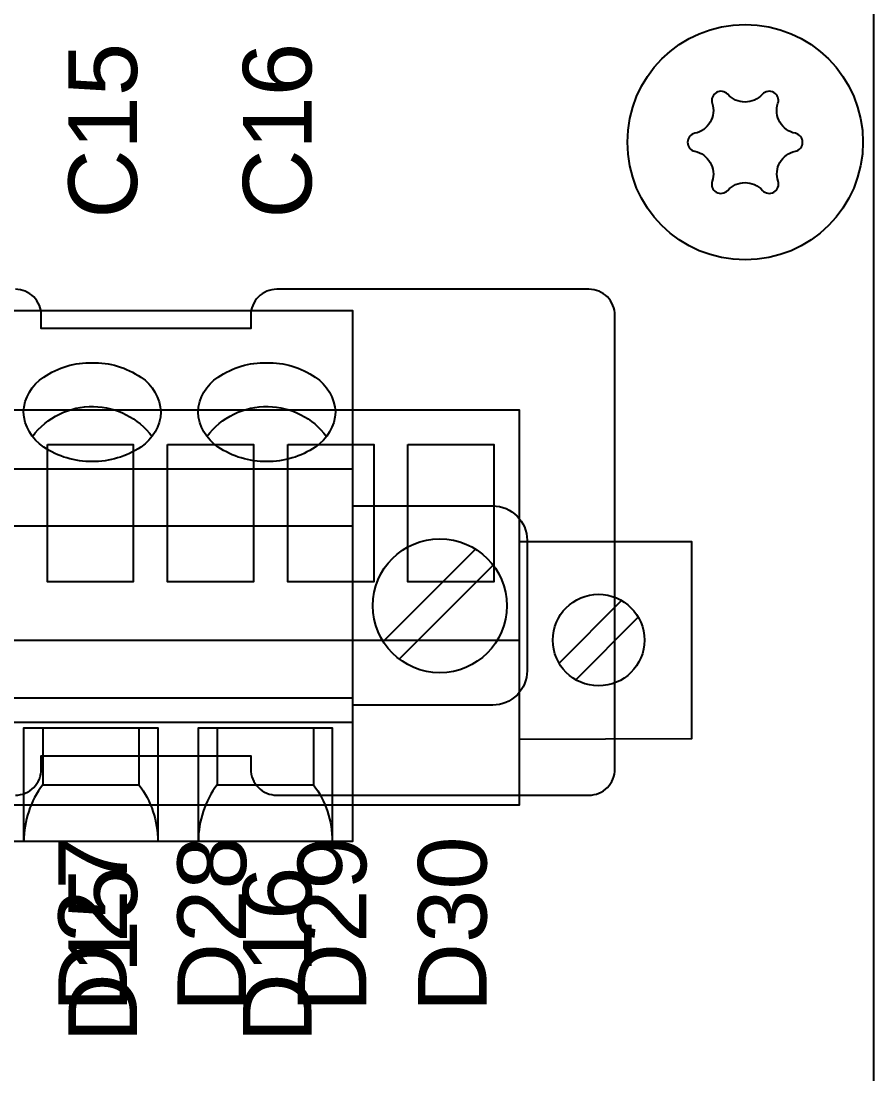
# Model space of a CAD drawing. Extents: x 0.3 to 23.7, y 0.2 to 17.8.
# Drawn here: x 22.022 to 23, y 4.142 to 5.349 of the extents above; entities that cross this region are included whole.
import ezdxf

# ---------------------------------------------------------------- set-up
doc = ezdxf.new("R2010")
doc.units = 0
doc.header["$MEASUREMENT"] = 0
for name, color, linetype in [('2_01__0-__EMPTY', 7, 'CONTINUOUS'), ('2_03__B-___3__DI___4__DO__', 7, 'CONTINUOUS'), ('2_04__1-___4__DI___4__DO_E', 7, 'CONTINUOUS'), ('2_05__C-___4__DI___4__DO_F', 7, 'CONTINUOUS'), ('2_06__D-___4__DI___3__DO_E', 7, 'CONTINUOUS'), ('2_07__2A___8__DO__ELECTROM', 7, 'CONTINUOUS'), ('2_08__2B___8__DO__ELECTROM', 7, 'CONTINUOUS'), ('2_09__2C___8__DO_ELECTROME', 7, 'CONTINUOUS'), ('2_10__2D___8__DO_ELECTROME', 7, 'CONTINUOUS'), ('2_11__2G___8__DO_ELECTROME', 7, 'CONTINUOUS'), ('2_12__3-___8__DI', 7, 'CONTINUOUS'), ('2_13__4-___14__DI', 7, 'CONTINUOUS'), ('2_14__5-___8__AI___20_MA_O', 7, 'CONTINUOUS'), ('2_15__6-___4__AI___4__AO__', 7, 'CONTINUOUS'), ('3_01__0-__EMPTY', 7, 'CONTINUOUS'), ('3_02__B-___3__DI___4__DO__', 7, 'CONTINUOUS'), ('3_03__1-___4__DI___4__DO_E', 7, 'CONTINUOUS'), ('3_04__C-___4__DI___4__DO_F', 7, 'CONTINUOUS'), ('3_05__D-___4__DI___3__DO_E', 7, 'CONTINUOUS'), ('3_06__2A___8__DO__ELECTROM', 7, 'CONTINUOUS'), ('3_07__2B___8__DO__ELECTROM', 7, 'CONTINUOUS'), ('3_08__2C___8__DO_ELECTROME', 7, 'CONTINUOUS'), ('3_09__2D___8__DO_ELECTROME', 7, 'CONTINUOUS'), ('3_10__2G___8__DO_ELECTROME', 7, 'CONTINUOUS'), ('3_11__3-___8__DI', 7, 'CONTINUOUS'), ('3_12__4-___14__DI', 7, 'CONTINUOUS'), ('3_13__5-___8__AI___20_MA_O', 7, 'CONTINUOUS'), ('3_14__6-___4__AI___4__AO__', 7, 'CONTINUOUS'), ('3_15__9-___10__RTD_INPUTS', 7, 'CONTINUOUS'), ('6_00_____DWG', 7, 'CONTINUOUS')]:
    doc.layers.add(name, color=color, linetype=linetype)
doc.styles.add('ARIAL', font='arial.ttf')

msp = doc.modelspace()

# ---------------------------------------------------------------- linework, layer by layer
at = {"layer": '3_01__0-__EMPTY'}
msp.add_lwpolyline([(22.0158, 4.4619, 0.414214), (22.0456, 4.4918), (22.0456, 4.5069), (22.2856, 4.5069), (22.2856, 4.4918, 0.414214), (22.3155, 4.4619), (22.6733, 4.4619, 0.414973), (22.7031, 4.4918), (22.7031, 5.012, 0.414973), (22.6733, 5.0419), (22.3155, 5.0419, 0.414214), (22.2856, 5.012), (22.2856, 4.9969), (22.0456, 4.9969), (22.0456, 5.012, 0.414214), (22.0158, 5.0419)], format="xyb", dxfattribs=at)
at = {"layer": '3_02__B-___3__DI___4__DO__'}
msp.add_lwpolyline([(20.8024, 5.0177), (22.4024, 5.0177), (22.4024, 4.4089), (20.8024, 4.4089)], close=True, dxfattribs=at)
for points in [[(22.0252, 4.9012, -0.244062), (22.0483, 4.9412, -0.154167), (22.1039, 4.9578, -0.154167), (22.1596, 4.9412, -0.236767), (22.1827, 4.9012, -0.24406), (22.1596, 4.8611, -0.154167), (22.1039, 4.8445, -0.154167), (22.0483, 4.8611, -0.244061)], [(22.2252, 4.9012, -0.244062), (22.2483, 4.9412, -0.154167), (22.3039, 4.9578, -0.154167), (22.3596, 4.9412, -0.236767), (22.3827, 4.9012, -0.24406), (22.3596, 4.8611, -0.154167), (22.3039, 4.8445, -0.154167), (22.2483, 4.8611, -0.244061)]]:
    msp.add_lwpolyline(points, format="xyb", close=True, dxfattribs=at)
for points in [[(22.0353, 4.8731, -0.001746), (22.0354, 4.8733, -0.240907), (22.1055, 4.9075, -0.231198), (22.1725, 4.8733, -0.005828), (22.1728, 4.8734)], [(22.2353, 4.8731, -0.001746), (22.2354, 4.8733, -0.240907), (22.3055, 4.9075, -0.231198), (22.3725, 4.8733, -0.005828), (22.3728, 4.8734)], [(22.4024, 4.7935), (22.563, 4.7935, -0.414169), (22.6024, 4.7541), (22.6024, 4.6046, -0.414258), (22.563, 4.5652), (22.4024, 4.5652)], [(22.0472, 4.539), (22.0472, 4.4739, 0.162853), (22.0256, 4.4089, 1.944453)], [(22.1575, 4.539), (22.1575, 4.4739, -0.162853), (22.1791, 4.4089, -1.944453)], [(22.2472, 4.539), (22.2472, 4.4739, 0.162853), (22.2256, 4.4089, 1.944453)], [(22.3575, 4.539), (22.3575, 4.4739, -0.162853), (22.3791, 4.4089, -1.944453)]]:
    msp.add_lwpolyline(points, format="xyb", dxfattribs=at)
for points in [[(20.8024, 4.8361), (22.4024, 4.8361)], [(20.8024, 4.7706), (22.4024, 4.7706)], [(22.4375, 4.638), (22.5434, 4.7439)], [(22.4559, 4.618), (22.5635, 4.7255)], [(20.8024, 4.5735), (22.4024, 4.5735)], [(20.8024, 4.5457), (22.4024, 4.5457)], [(22.0256, 4.4089), (22.0256, 4.539), (22.1791, 4.539), (22.1791, 4.4089)], [(22.2256, 4.4089), (22.2256, 4.539), (22.3791, 4.539), (22.3791, 4.4089)], [(22.0472, 4.4739), (22.1575, 4.4739)], [(22.2472, 4.4739), (22.3575, 4.4739)]]:
    msp.add_lwpolyline(points, dxfattribs=at)
msp.add_circle((22.5024, 4.6791), 0.0768, dxfattribs=at)
at = {"layer": '3_03__1-___4__DI___4__DO_E'}
msp.add_lwpolyline([(20.8024, 5.0177), (22.4024, 5.0177), (22.4024, 4.4089), (20.8024, 4.4089)], close=True, dxfattribs=at)
for points in [[(22.0252, 4.9012, -0.244062), (22.0483, 4.9412, -0.154167), (22.1039, 4.9578, -0.154167), (22.1596, 4.9412, -0.236767), (22.1827, 4.9012, -0.24406), (22.1596, 4.8611, -0.154167), (22.1039, 4.8445, -0.154167), (22.0483, 4.8611, -0.244061)], [(22.2252, 4.9012, -0.244062), (22.2483, 4.9412, -0.154167), (22.3039, 4.9578, -0.154167), (22.3596, 4.9412, -0.236767), (22.3827, 4.9012, -0.24406), (22.3596, 4.8611, -0.154167), (22.3039, 4.8445, -0.154167), (22.2483, 4.8611, -0.244061)]]:
    msp.add_lwpolyline(points, format="xyb", close=True, dxfattribs=at)
for points in [[(22.0353, 4.8731, -0.001746), (22.0354, 4.8733, -0.240907), (22.1055, 4.9075, -0.231198), (22.1725, 4.8733, -0.005828), (22.1728, 4.8734)], [(22.2353, 4.8731, -0.001746), (22.2354, 4.8733, -0.240907), (22.3055, 4.9075, -0.231198), (22.3725, 4.8733, -0.005828), (22.3728, 4.8734)], [(22.4024, 4.7935), (22.563, 4.7935, -0.414169), (22.6024, 4.7541), (22.6024, 4.6046, -0.414258), (22.563, 4.5652), (22.4024, 4.5652)], [(22.0472, 4.539), (22.0472, 4.4739, 0.162853), (22.0256, 4.4089, 1.944453)], [(22.1575, 4.539), (22.1575, 4.4739, -0.162853), (22.1791, 4.4089, -1.944453)], [(22.2472, 4.539), (22.2472, 4.4739, 0.162853), (22.2256, 4.4089, 1.944453)], [(22.3575, 4.539), (22.3575, 4.4739, -0.162853), (22.3791, 4.4089, -1.944453)]]:
    msp.add_lwpolyline(points, format="xyb", dxfattribs=at)
for points in [[(20.8024, 4.8361), (22.4024, 4.8361)], [(20.8024, 4.7706), (22.4024, 4.7706)], [(22.4375, 4.638), (22.5434, 4.7439)], [(22.4559, 4.618), (22.5635, 4.7255)], [(20.8024, 4.5735), (22.4024, 4.5735)], [(20.8024, 4.5457), (22.4024, 4.5457)], [(22.0256, 4.4089), (22.0256, 4.539), (22.1791, 4.539), (22.1791, 4.4089)], [(22.2256, 4.4089), (22.2256, 4.539), (22.3791, 4.539), (22.3791, 4.4089)], [(22.0472, 4.4739), (22.1575, 4.4739)], [(22.2472, 4.4739), (22.3575, 4.4739)]]:
    msp.add_lwpolyline(points, dxfattribs=at)
msp.add_circle((22.5024, 4.6791), 0.0768, dxfattribs=at)
at = {"layer": '3_04__C-___4__DI___4__DO_F'}
msp.add_lwpolyline([(20.8024, 5.0177), (22.4024, 5.0177), (22.4024, 4.4089), (20.8024, 4.4089)], close=True, dxfattribs=at)
for points in [[(22.0252, 4.9012, -0.244062), (22.0483, 4.9412, -0.154167), (22.1039, 4.9578, -0.154167), (22.1596, 4.9412, -0.236767), (22.1827, 4.9012, -0.24406), (22.1596, 4.8611, -0.154167), (22.1039, 4.8445, -0.154167), (22.0483, 4.8611, -0.244061)], [(22.2252, 4.9012, -0.244062), (22.2483, 4.9412, -0.154167), (22.3039, 4.9578, -0.154167), (22.3596, 4.9412, -0.236767), (22.3827, 4.9012, -0.24406), (22.3596, 4.8611, -0.154167), (22.3039, 4.8445, -0.154167), (22.2483, 4.8611, -0.244061)]]:
    msp.add_lwpolyline(points, format="xyb", close=True, dxfattribs=at)
for points in [[(22.0353, 4.8731, -0.001746), (22.0354, 4.8733, -0.240907), (22.1055, 4.9075, -0.231198), (22.1725, 4.8733, -0.005828), (22.1728, 4.8734)], [(22.2353, 4.8731, -0.001746), (22.2354, 4.8733, -0.240907), (22.3055, 4.9075, -0.231198), (22.3725, 4.8733, -0.005828), (22.3728, 4.8734)], [(22.4024, 4.7935), (22.563, 4.7935, -0.414169), (22.6024, 4.7541), (22.6024, 4.6046, -0.414258), (22.563, 4.5652), (22.4024, 4.5652)], [(22.0472, 4.539), (22.0472, 4.4739, 0.162853), (22.0256, 4.4089, 1.944453)], [(22.1575, 4.539), (22.1575, 4.4739, -0.162853), (22.1791, 4.4089, -1.944453)], [(22.2472, 4.539), (22.2472, 4.4739, 0.162853), (22.2256, 4.4089, 1.944453)], [(22.3575, 4.539), (22.3575, 4.4739, -0.162853), (22.3791, 4.4089, -1.944453)]]:
    msp.add_lwpolyline(points, format="xyb", dxfattribs=at)
for points in [[(20.8024, 4.8361), (22.4024, 4.8361)], [(20.8024, 4.7706), (22.4024, 4.7706)], [(22.4375, 4.638), (22.5434, 4.7439)], [(22.4559, 4.618), (22.5635, 4.7255)], [(20.8024, 4.5735), (22.4024, 4.5735)], [(20.8024, 4.5457), (22.4024, 4.5457)], [(22.0256, 4.4089), (22.0256, 4.539), (22.1791, 4.539), (22.1791, 4.4089)], [(22.2256, 4.4089), (22.2256, 4.539), (22.3791, 4.539), (22.3791, 4.4089)], [(22.0472, 4.4739), (22.1575, 4.4739)], [(22.2472, 4.4739), (22.3575, 4.4739)]]:
    msp.add_lwpolyline(points, dxfattribs=at)
msp.add_circle((22.5024, 4.6791), 0.0768, dxfattribs=at)
at = {"layer": '3_05__D-___4__DI___3__DO_E'}
msp.add_lwpolyline([(20.8024, 5.0177), (22.4024, 5.0177), (22.4024, 4.4089), (20.8024, 4.4089)], close=True, dxfattribs=at)
for points in [[(22.0252, 4.9012, -0.244062), (22.0483, 4.9412, -0.154167), (22.1039, 4.9578, -0.154167), (22.1596, 4.9412, -0.236767), (22.1827, 4.9012, -0.24406), (22.1596, 4.8611, -0.154167), (22.1039, 4.8445, -0.154167), (22.0483, 4.8611, -0.244061)], [(22.2252, 4.9012, -0.244062), (22.2483, 4.9412, -0.154167), (22.3039, 4.9578, -0.154167), (22.3596, 4.9412, -0.236767), (22.3827, 4.9012, -0.24406), (22.3596, 4.8611, -0.154167), (22.3039, 4.8445, -0.154167), (22.2483, 4.8611, -0.244061)]]:
    msp.add_lwpolyline(points, format="xyb", close=True, dxfattribs=at)
for points in [[(22.0353, 4.8731, -0.001746), (22.0354, 4.8733, -0.240907), (22.1055, 4.9075, -0.231198), (22.1725, 4.8733, -0.005828), (22.1728, 4.8734)], [(22.2353, 4.8731, -0.001746), (22.2354, 4.8733, -0.240907), (22.3055, 4.9075, -0.231198), (22.3725, 4.8733, -0.005828), (22.3728, 4.8734)], [(22.4024, 4.7935), (22.563, 4.7935, -0.414169), (22.6024, 4.7541), (22.6024, 4.6046, -0.414258), (22.563, 4.5652), (22.4024, 4.5652)], [(22.0472, 4.539), (22.0472, 4.4739, 0.162853), (22.0256, 4.4089, 1.944453)], [(22.1575, 4.539), (22.1575, 4.4739, -0.162853), (22.1791, 4.4089, -1.944453)], [(22.2472, 4.539), (22.2472, 4.4739, 0.162853), (22.2256, 4.4089, 1.944453)], [(22.3575, 4.539), (22.3575, 4.4739, -0.162853), (22.3791, 4.4089, -1.944453)]]:
    msp.add_lwpolyline(points, format="xyb", dxfattribs=at)
for points in [[(20.8024, 4.8361), (22.4024, 4.8361)], [(20.8024, 4.7706), (22.4024, 4.7706)], [(22.4375, 4.638), (22.5434, 4.7439)], [(22.4559, 4.618), (22.5635, 4.7255)], [(20.8024, 4.5735), (22.4024, 4.5735)], [(20.8024, 4.5457), (22.4024, 4.5457)], [(22.0256, 4.4089), (22.0256, 4.539), (22.1791, 4.539), (22.1791, 4.4089)], [(22.2256, 4.4089), (22.2256, 4.539), (22.3791, 4.539), (22.3791, 4.4089)], [(22.0472, 4.4739), (22.1575, 4.4739)], [(22.2472, 4.4739), (22.3575, 4.4739)]]:
    msp.add_lwpolyline(points, dxfattribs=at)
msp.add_circle((22.5024, 4.6791), 0.0768, dxfattribs=at)
at = {"layer": '3_06__2A___8__DO__ELECTROM'}
msp.add_lwpolyline([(20.8024, 5.0177), (22.4024, 5.0177), (22.4024, 4.4089), (20.8024, 4.4089)], close=True, dxfattribs=at)
for points in [[(22.0252, 4.9012, -0.244062), (22.0483, 4.9412, -0.154167), (22.1039, 4.9578, -0.154167), (22.1596, 4.9412, -0.236767), (22.1827, 4.9012, -0.24406), (22.1596, 4.8611, -0.154167), (22.1039, 4.8445, -0.154167), (22.0483, 4.8611, -0.244061)], [(22.2252, 4.9012, -0.244062), (22.2483, 4.9412, -0.154167), (22.3039, 4.9578, -0.154167), (22.3596, 4.9412, -0.236767), (22.3827, 4.9012, -0.24406), (22.3596, 4.8611, -0.154167), (22.3039, 4.8445, -0.154167), (22.2483, 4.8611, -0.244061)]]:
    msp.add_lwpolyline(points, format="xyb", close=True, dxfattribs=at)
for points in [[(22.0353, 4.8731, -0.001746), (22.0354, 4.8733, -0.240907), (22.1055, 4.9075, -0.231198), (22.1725, 4.8733, -0.005828), (22.1728, 4.8734)], [(22.2353, 4.8731, -0.001746), (22.2354, 4.8733, -0.240907), (22.3055, 4.9075, -0.231198), (22.3725, 4.8733, -0.005828), (22.3728, 4.8734)], [(22.4024, 4.7935), (22.563, 4.7935, -0.414169), (22.6024, 4.7541), (22.6024, 4.6046, -0.414258), (22.563, 4.5652), (22.4024, 4.5652)], [(22.0472, 4.539), (22.0472, 4.4739, 0.162853), (22.0256, 4.4089, 1.944453)], [(22.1575, 4.539), (22.1575, 4.4739, -0.162853), (22.1791, 4.4089, -1.944453)], [(22.2472, 4.539), (22.2472, 4.4739, 0.162853), (22.2256, 4.4089, 1.944453)], [(22.3575, 4.539), (22.3575, 4.4739, -0.162853), (22.3791, 4.4089, -1.944453)]]:
    msp.add_lwpolyline(points, format="xyb", dxfattribs=at)
for points in [[(20.8024, 4.8361), (22.4024, 4.8361)], [(20.8024, 4.7706), (22.4024, 4.7706)], [(22.4375, 4.638), (22.5434, 4.7439)], [(22.4559, 4.618), (22.5635, 4.7255)], [(20.8024, 4.5735), (22.4024, 4.5735)], [(20.8024, 4.5457), (22.4024, 4.5457)], [(22.0256, 4.4089), (22.0256, 4.539), (22.1791, 4.539), (22.1791, 4.4089)], [(22.2256, 4.4089), (22.2256, 4.539), (22.3791, 4.539), (22.3791, 4.4089)], [(22.0472, 4.4739), (22.1575, 4.4739)], [(22.2472, 4.4739), (22.3575, 4.4739)]]:
    msp.add_lwpolyline(points, dxfattribs=at)
msp.add_circle((22.5024, 4.6791), 0.0768, dxfattribs=at)
at = {"layer": '3_07__2B___8__DO__ELECTROM'}
msp.add_lwpolyline([(20.8024, 5.0177), (22.4024, 5.0177), (22.4024, 4.4089), (20.8024, 4.4089)], close=True, dxfattribs=at)
for points in [[(22.0252, 4.9012, -0.244062), (22.0483, 4.9412, -0.154167), (22.1039, 4.9578, -0.154167), (22.1596, 4.9412, -0.236767), (22.1827, 4.9012, -0.24406), (22.1596, 4.8611, -0.154167), (22.1039, 4.8445, -0.154167), (22.0483, 4.8611, -0.244061)], [(22.2252, 4.9012, -0.244062), (22.2483, 4.9412, -0.154167), (22.3039, 4.9578, -0.154167), (22.3596, 4.9412, -0.236767), (22.3827, 4.9012, -0.24406), (22.3596, 4.8611, -0.154167), (22.3039, 4.8445, -0.154167), (22.2483, 4.8611, -0.244061)]]:
    msp.add_lwpolyline(points, format="xyb", close=True, dxfattribs=at)
for points in [[(22.0353, 4.8731, -0.001746), (22.0354, 4.8733, -0.240907), (22.1055, 4.9075, -0.231198), (22.1725, 4.8733, -0.005828), (22.1728, 4.8734)], [(22.2353, 4.8731, -0.001746), (22.2354, 4.8733, -0.240907), (22.3055, 4.9075, -0.231198), (22.3725, 4.8733, -0.005828), (22.3728, 4.8734)], [(22.4024, 4.7935), (22.563, 4.7935, -0.414169), (22.6024, 4.7541), (22.6024, 4.6046, -0.414258), (22.563, 4.5652), (22.4024, 4.5652)], [(22.0472, 4.539), (22.0472, 4.4739, 0.162853), (22.0256, 4.4089, 1.944453)], [(22.1575, 4.539), (22.1575, 4.4739, -0.162853), (22.1791, 4.4089, -1.944453)], [(22.2472, 4.539), (22.2472, 4.4739, 0.162853), (22.2256, 4.4089, 1.944453)], [(22.3575, 4.539), (22.3575, 4.4739, -0.162853), (22.3791, 4.4089, -1.944453)]]:
    msp.add_lwpolyline(points, format="xyb", dxfattribs=at)
for points in [[(20.8024, 4.8361), (22.4024, 4.8361)], [(20.8024, 4.7706), (22.4024, 4.7706)], [(22.4375, 4.638), (22.5434, 4.7439)], [(22.4559, 4.618), (22.5635, 4.7255)], [(20.8024, 4.5735), (22.4024, 4.5735)], [(20.8024, 4.5457), (22.4024, 4.5457)], [(22.0256, 4.4089), (22.0256, 4.539), (22.1791, 4.539), (22.1791, 4.4089)], [(22.2256, 4.4089), (22.2256, 4.539), (22.3791, 4.539), (22.3791, 4.4089)], [(22.0472, 4.4739), (22.1575, 4.4739)], [(22.2472, 4.4739), (22.3575, 4.4739)]]:
    msp.add_lwpolyline(points, dxfattribs=at)
msp.add_circle((22.5024, 4.6791), 0.0768, dxfattribs=at)
at = {"layer": '3_08__2C___8__DO_ELECTROME'}
msp.add_lwpolyline([(20.8024, 5.0177), (22.4024, 5.0177), (22.4024, 4.4089), (20.8024, 4.4089)], close=True, dxfattribs=at)
for points in [[(22.0252, 4.9012, -0.244062), (22.0483, 4.9412, -0.154167), (22.1039, 4.9578, -0.154167), (22.1596, 4.9412, -0.236767), (22.1827, 4.9012, -0.24406), (22.1596, 4.8611, -0.154167), (22.1039, 4.8445, -0.154167), (22.0483, 4.8611, -0.244061)], [(22.2252, 4.9012, -0.244062), (22.2483, 4.9412, -0.154167), (22.3039, 4.9578, -0.154167), (22.3596, 4.9412, -0.236767), (22.3827, 4.9012, -0.24406), (22.3596, 4.8611, -0.154167), (22.3039, 4.8445, -0.154167), (22.2483, 4.8611, -0.244061)]]:
    msp.add_lwpolyline(points, format="xyb", close=True, dxfattribs=at)
for points in [[(22.0353, 4.8731, -0.001746), (22.0354, 4.8733, -0.240907), (22.1055, 4.9075, -0.231198), (22.1725, 4.8733, -0.005828), (22.1728, 4.8734)], [(22.2353, 4.8731, -0.001746), (22.2354, 4.8733, -0.240907), (22.3055, 4.9075, -0.231198), (22.3725, 4.8733, -0.005828), (22.3728, 4.8734)], [(22.4024, 4.7935), (22.563, 4.7935, -0.414169), (22.6024, 4.7541), (22.6024, 4.6046, -0.414258), (22.563, 4.5652), (22.4024, 4.5652)], [(22.0472, 4.539), (22.0472, 4.4739, 0.162853), (22.0256, 4.4089, 1.944453)], [(22.1575, 4.539), (22.1575, 4.4739, -0.162853), (22.1791, 4.4089, -1.944453)], [(22.2472, 4.539), (22.2472, 4.4739, 0.162853), (22.2256, 4.4089, 1.944453)], [(22.3575, 4.539), (22.3575, 4.4739, -0.162853), (22.3791, 4.4089, -1.944453)]]:
    msp.add_lwpolyline(points, format="xyb", dxfattribs=at)
for points in [[(20.8024, 4.8361), (22.4024, 4.8361)], [(20.8024, 4.7706), (22.4024, 4.7706)], [(22.4375, 4.638), (22.5434, 4.7439)], [(22.4559, 4.618), (22.5635, 4.7255)], [(20.8024, 4.5735), (22.4024, 4.5735)], [(20.8024, 4.5457), (22.4024, 4.5457)], [(22.0256, 4.4089), (22.0256, 4.539), (22.1791, 4.539), (22.1791, 4.4089)], [(22.2256, 4.4089), (22.2256, 4.539), (22.3791, 4.539), (22.3791, 4.4089)], [(22.0472, 4.4739), (22.1575, 4.4739)], [(22.2472, 4.4739), (22.3575, 4.4739)]]:
    msp.add_lwpolyline(points, dxfattribs=at)
msp.add_circle((22.5024, 4.6791), 0.0768, dxfattribs=at)
at = {"layer": '3_09__2D___8__DO_ELECTROME'}
msp.add_lwpolyline([(20.8024, 5.0177), (22.4024, 5.0177), (22.4024, 4.4089), (20.8024, 4.4089)], close=True, dxfattribs=at)
for points in [[(22.0252, 4.9012, -0.244062), (22.0483, 4.9412, -0.154167), (22.1039, 4.9578, -0.154167), (22.1596, 4.9412, -0.236767), (22.1827, 4.9012, -0.24406), (22.1596, 4.8611, -0.154167), (22.1039, 4.8445, -0.154167), (22.0483, 4.8611, -0.244061)], [(22.2252, 4.9012, -0.244062), (22.2483, 4.9412, -0.154167), (22.3039, 4.9578, -0.154167), (22.3596, 4.9412, -0.236767), (22.3827, 4.9012, -0.24406), (22.3596, 4.8611, -0.154167), (22.3039, 4.8445, -0.154167), (22.2483, 4.8611, -0.244061)]]:
    msp.add_lwpolyline(points, format="xyb", close=True, dxfattribs=at)
for points in [[(22.0353, 4.8731, -0.001746), (22.0354, 4.8733, -0.240907), (22.1055, 4.9075, -0.231198), (22.1725, 4.8733, -0.005828), (22.1728, 4.8734)], [(22.2353, 4.8731, -0.001746), (22.2354, 4.8733, -0.240907), (22.3055, 4.9075, -0.231198), (22.3725, 4.8733, -0.005828), (22.3728, 4.8734)], [(22.4024, 4.7935), (22.563, 4.7935, -0.414169), (22.6024, 4.7541), (22.6024, 4.6046, -0.414258), (22.563, 4.5652), (22.4024, 4.5652)], [(22.0472, 4.539), (22.0472, 4.4739, 0.162853), (22.0256, 4.4089, 1.944453)], [(22.1575, 4.539), (22.1575, 4.4739, -0.162853), (22.1791, 4.4089, -1.944453)], [(22.2472, 4.539), (22.2472, 4.4739, 0.162853), (22.2256, 4.4089, 1.944453)], [(22.3575, 4.539), (22.3575, 4.4739, -0.162853), (22.3791, 4.4089, -1.944453)]]:
    msp.add_lwpolyline(points, format="xyb", dxfattribs=at)
for points in [[(20.8024, 4.8361), (22.4024, 4.8361)], [(20.8024, 4.7706), (22.4024, 4.7706)], [(22.4375, 4.638), (22.5434, 4.7439)], [(22.4559, 4.618), (22.5635, 4.7255)], [(20.8024, 4.5735), (22.4024, 4.5735)], [(20.8024, 4.5457), (22.4024, 4.5457)], [(22.0256, 4.4089), (22.0256, 4.539), (22.1791, 4.539), (22.1791, 4.4089)], [(22.2256, 4.4089), (22.2256, 4.539), (22.3791, 4.539), (22.3791, 4.4089)], [(22.0472, 4.4739), (22.1575, 4.4739)], [(22.2472, 4.4739), (22.3575, 4.4739)]]:
    msp.add_lwpolyline(points, dxfattribs=at)
msp.add_circle((22.5024, 4.6791), 0.0768, dxfattribs=at)
at = {"layer": '3_10__2G___8__DO_ELECTROME'}
msp.add_lwpolyline([(20.8024, 5.0177), (22.4024, 5.0177), (22.4024, 4.4089), (20.8024, 4.4089)], close=True, dxfattribs=at)
for points in [[(22.0252, 4.9012, -0.244062), (22.0483, 4.9412, -0.154167), (22.1039, 4.9578, -0.154167), (22.1596, 4.9412, -0.236767), (22.1827, 4.9012, -0.24406), (22.1596, 4.8611, -0.154167), (22.1039, 4.8445, -0.154167), (22.0483, 4.8611, -0.244061)], [(22.2252, 4.9012, -0.244062), (22.2483, 4.9412, -0.154167), (22.3039, 4.9578, -0.154167), (22.3596, 4.9412, -0.236767), (22.3827, 4.9012, -0.24406), (22.3596, 4.8611, -0.154167), (22.3039, 4.8445, -0.154167), (22.2483, 4.8611, -0.244061)]]:
    msp.add_lwpolyline(points, format="xyb", close=True, dxfattribs=at)
for points in [[(22.0353, 4.8731, -0.001746), (22.0354, 4.8733, -0.240907), (22.1055, 4.9075, -0.231198), (22.1725, 4.8733, -0.005828), (22.1728, 4.8734)], [(22.2353, 4.8731, -0.001746), (22.2354, 4.8733, -0.240907), (22.3055, 4.9075, -0.231198), (22.3725, 4.8733, -0.005828), (22.3728, 4.8734)], [(22.4024, 4.7935), (22.563, 4.7935, -0.414169), (22.6024, 4.7541), (22.6024, 4.6046, -0.414258), (22.563, 4.5652), (22.4024, 4.5652)], [(22.0472, 4.539), (22.0472, 4.4739, 0.162853), (22.0256, 4.4089, 1.944453)], [(22.1575, 4.539), (22.1575, 4.4739, -0.162853), (22.1791, 4.4089, -1.944453)], [(22.2472, 4.539), (22.2472, 4.4739, 0.162853), (22.2256, 4.4089, 1.944453)], [(22.3575, 4.539), (22.3575, 4.4739, -0.162853), (22.3791, 4.4089, -1.944453)]]:
    msp.add_lwpolyline(points, format="xyb", dxfattribs=at)
for points in [[(20.8024, 4.8361), (22.4024, 4.8361)], [(20.8024, 4.7706), (22.4024, 4.7706)], [(22.4375, 4.638), (22.5434, 4.7439)], [(22.4559, 4.618), (22.5635, 4.7255)], [(20.8024, 4.5735), (22.4024, 4.5735)], [(20.8024, 4.5457), (22.4024, 4.5457)], [(22.0256, 4.4089), (22.0256, 4.539), (22.1791, 4.539), (22.1791, 4.4089)], [(22.2256, 4.4089), (22.2256, 4.539), (22.3791, 4.539), (22.3791, 4.4089)], [(22.0472, 4.4739), (22.1575, 4.4739)], [(22.2472, 4.4739), (22.3575, 4.4739)]]:
    msp.add_lwpolyline(points, dxfattribs=at)
msp.add_circle((22.5024, 4.6791), 0.0768, dxfattribs=at)
at = {"layer": '3_11__3-___8__DI'}
msp.add_lwpolyline([(20.8024, 5.0177), (22.4024, 5.0177), (22.4024, 4.4089), (20.8024, 4.4089)], close=True, dxfattribs=at)
for points in [[(22.0252, 4.9012, -0.244062), (22.0483, 4.9412, -0.154167), (22.1039, 4.9578, -0.154167), (22.1596, 4.9412, -0.236767), (22.1827, 4.9012, -0.24406), (22.1596, 4.8611, -0.154167), (22.1039, 4.8445, -0.154167), (22.0483, 4.8611, -0.244061)], [(22.2252, 4.9012, -0.244062), (22.2483, 4.9412, -0.154167), (22.3039, 4.9578, -0.154167), (22.3596, 4.9412, -0.236767), (22.3827, 4.9012, -0.24406), (22.3596, 4.8611, -0.154167), (22.3039, 4.8445, -0.154167), (22.2483, 4.8611, -0.244061)]]:
    msp.add_lwpolyline(points, format="xyb", close=True, dxfattribs=at)
for points in [[(22.0353, 4.8731, -0.001746), (22.0354, 4.8733, -0.240907), (22.1055, 4.9075, -0.231198), (22.1725, 4.8733, -0.005828), (22.1728, 4.8734)], [(22.2353, 4.8731, -0.001746), (22.2354, 4.8733, -0.240907), (22.3055, 4.9075, -0.231198), (22.3725, 4.8733, -0.005828), (22.3728, 4.8734)], [(22.4024, 4.7935), (22.563, 4.7935, -0.414169), (22.6024, 4.7541), (22.6024, 4.6046, -0.414258), (22.563, 4.5652), (22.4024, 4.5652)], [(22.0472, 4.539), (22.0472, 4.4739, 0.162853), (22.0256, 4.4089, 1.944453)], [(22.1575, 4.539), (22.1575, 4.4739, -0.162853), (22.1791, 4.4089, -1.944453)], [(22.2472, 4.539), (22.2472, 4.4739, 0.162853), (22.2256, 4.4089, 1.944453)], [(22.3575, 4.539), (22.3575, 4.4739, -0.162853), (22.3791, 4.4089, -1.944453)]]:
    msp.add_lwpolyline(points, format="xyb", dxfattribs=at)
for points in [[(20.8024, 4.8361), (22.4024, 4.8361)], [(20.8024, 4.7706), (22.4024, 4.7706)], [(22.4375, 4.638), (22.5434, 4.7439)], [(22.4559, 4.618), (22.5635, 4.7255)], [(20.8024, 4.5735), (22.4024, 4.5735)], [(20.8024, 4.5457), (22.4024, 4.5457)], [(22.0256, 4.4089), (22.0256, 4.539), (22.1791, 4.539), (22.1791, 4.4089)], [(22.2256, 4.4089), (22.2256, 4.539), (22.3791, 4.539), (22.3791, 4.4089)], [(22.0472, 4.4739), (22.1575, 4.4739)], [(22.2472, 4.4739), (22.3575, 4.4739)]]:
    msp.add_lwpolyline(points, dxfattribs=at)
msp.add_circle((22.5024, 4.6791), 0.0768, dxfattribs=at)
at = {"layer": '3_12__4-___14__DI'}
msp.add_lwpolyline([(20.8024, 5.0177), (22.4024, 5.0177), (22.4024, 4.4089), (20.8024, 4.4089)], close=True, dxfattribs=at)
for points in [[(22.0252, 4.9012, -0.244062), (22.0483, 4.9412, -0.154167), (22.1039, 4.9578, -0.154167), (22.1596, 4.9412, -0.236767), (22.1827, 4.9012, -0.24406), (22.1596, 4.8611, -0.154167), (22.1039, 4.8445, -0.154167), (22.0483, 4.8611, -0.244061)], [(22.2252, 4.9012, -0.244062), (22.2483, 4.9412, -0.154167), (22.3039, 4.9578, -0.154167), (22.3596, 4.9412, -0.236767), (22.3827, 4.9012, -0.24406), (22.3596, 4.8611, -0.154167), (22.3039, 4.8445, -0.154167), (22.2483, 4.8611, -0.244061)]]:
    msp.add_lwpolyline(points, format="xyb", close=True, dxfattribs=at)
for points in [[(22.0353, 4.8731, -0.001746), (22.0354, 4.8733, -0.240907), (22.1055, 4.9075, -0.231198), (22.1725, 4.8733, -0.005828), (22.1728, 4.8734)], [(22.2353, 4.8731, -0.001746), (22.2354, 4.8733, -0.240907), (22.3055, 4.9075, -0.231198), (22.3725, 4.8733, -0.005828), (22.3728, 4.8734)], [(22.4024, 4.7935), (22.563, 4.7935, -0.414169), (22.6024, 4.7541), (22.6024, 4.6046, -0.414258), (22.563, 4.5652), (22.4024, 4.5652)], [(22.0472, 4.539), (22.0472, 4.4739, 0.162853), (22.0256, 4.4089, 1.944453)], [(22.1575, 4.539), (22.1575, 4.4739, -0.162853), (22.1791, 4.4089, -1.944453)], [(22.2472, 4.539), (22.2472, 4.4739, 0.162853), (22.2256, 4.4089, 1.944453)], [(22.3575, 4.539), (22.3575, 4.4739, -0.162853), (22.3791, 4.4089, -1.944453)]]:
    msp.add_lwpolyline(points, format="xyb", dxfattribs=at)
for points in [[(20.8024, 4.8361), (22.4024, 4.8361)], [(20.8024, 4.7706), (22.4024, 4.7706)], [(22.4375, 4.638), (22.5434, 4.7439)], [(22.4559, 4.618), (22.5635, 4.7255)], [(20.8024, 4.5735), (22.4024, 4.5735)], [(20.8024, 4.5457), (22.4024, 4.5457)], [(22.0256, 4.4089), (22.0256, 4.539), (22.1791, 4.539), (22.1791, 4.4089)], [(22.2256, 4.4089), (22.2256, 4.539), (22.3791, 4.539), (22.3791, 4.4089)], [(22.0472, 4.4739), (22.1575, 4.4739)], [(22.2472, 4.4739), (22.3575, 4.4739)]]:
    msp.add_lwpolyline(points, dxfattribs=at)
msp.add_circle((22.5024, 4.6791), 0.0768, dxfattribs=at)
at = {"layer": '3_13__5-___8__AI___20_MA_O'}
msp.add_lwpolyline([(20.8024, 5.0177), (22.4024, 5.0177), (22.4024, 4.4089), (20.8024, 4.4089)], close=True, dxfattribs=at)
for points in [[(22.0252, 4.9012, -0.244062), (22.0483, 4.9412, -0.154167), (22.1039, 4.9578, -0.154167), (22.1596, 4.9412, -0.236767), (22.1827, 4.9012, -0.24406), (22.1596, 4.8611, -0.154167), (22.1039, 4.8445, -0.154167), (22.0483, 4.8611, -0.244061)], [(22.2252, 4.9012, -0.244062), (22.2483, 4.9412, -0.154167), (22.3039, 4.9578, -0.154167), (22.3596, 4.9412, -0.236767), (22.3827, 4.9012, -0.24406), (22.3596, 4.8611, -0.154167), (22.3039, 4.8445, -0.154167), (22.2483, 4.8611, -0.244061)]]:
    msp.add_lwpolyline(points, format="xyb", close=True, dxfattribs=at)
for points in [[(22.0353, 4.8731, -0.001746), (22.0354, 4.8733, -0.240907), (22.1055, 4.9075, -0.231198), (22.1725, 4.8733, -0.005828), (22.1728, 4.8734)], [(22.2353, 4.8731, -0.001746), (22.2354, 4.8733, -0.240907), (22.3055, 4.9075, -0.231198), (22.3725, 4.8733, -0.005828), (22.3728, 4.8734)], [(22.4024, 4.7935), (22.563, 4.7935, -0.414169), (22.6024, 4.7541), (22.6024, 4.6046, -0.414258), (22.563, 4.5652), (22.4024, 4.5652)], [(22.0472, 4.539), (22.0472, 4.4739, 0.162853), (22.0256, 4.4089, 1.944453)], [(22.1575, 4.539), (22.1575, 4.4739, -0.162853), (22.1791, 4.4089, -1.944453)], [(22.2472, 4.539), (22.2472, 4.4739, 0.162853), (22.2256, 4.4089, 1.944453)], [(22.3575, 4.539), (22.3575, 4.4739, -0.162853), (22.3791, 4.4089, -1.944453)]]:
    msp.add_lwpolyline(points, format="xyb", dxfattribs=at)
for points in [[(20.8024, 4.8361), (22.4024, 4.8361)], [(20.8024, 4.7706), (22.4024, 4.7706)], [(22.4375, 4.638), (22.5434, 4.7439)], [(22.4559, 4.618), (22.5635, 4.7255)], [(20.8024, 4.5735), (22.4024, 4.5735)], [(20.8024, 4.5457), (22.4024, 4.5457)], [(22.0256, 4.4089), (22.0256, 4.539), (22.1791, 4.539), (22.1791, 4.4089)], [(22.2256, 4.4089), (22.2256, 4.539), (22.3791, 4.539), (22.3791, 4.4089)], [(22.0472, 4.4739), (22.1575, 4.4739)], [(22.2472, 4.4739), (22.3575, 4.4739)]]:
    msp.add_lwpolyline(points, dxfattribs=at)
msp.add_circle((22.5024, 4.6791), 0.0768, dxfattribs=at)
at = {"layer": '3_14__6-___4__AI___4__AO__'}
msp.add_lwpolyline([(20.8024, 5.0177), (22.4024, 5.0177), (22.4024, 4.4089), (20.8024, 4.4089)], close=True, dxfattribs=at)
for points in [[(22.0252, 4.9012, -0.244062), (22.0483, 4.9412, -0.154167), (22.1039, 4.9578, -0.154167), (22.1596, 4.9412, -0.236767), (22.1827, 4.9012, -0.24406), (22.1596, 4.8611, -0.154167), (22.1039, 4.8445, -0.154167), (22.0483, 4.8611, -0.244061)], [(22.2252, 4.9012, -0.244062), (22.2483, 4.9412, -0.154167), (22.3039, 4.9578, -0.154167), (22.3596, 4.9412, -0.236767), (22.3827, 4.9012, -0.24406), (22.3596, 4.8611, -0.154167), (22.3039, 4.8445, -0.154167), (22.2483, 4.8611, -0.244061)]]:
    msp.add_lwpolyline(points, format="xyb", close=True, dxfattribs=at)
for points in [[(22.0353, 4.8731, -0.001746), (22.0354, 4.8733, -0.240907), (22.1055, 4.9075, -0.231198), (22.1725, 4.8733, -0.005828), (22.1728, 4.8734)], [(22.2353, 4.8731, -0.001746), (22.2354, 4.8733, -0.240907), (22.3055, 4.9075, -0.231198), (22.3725, 4.8733, -0.005828), (22.3728, 4.8734)], [(22.4024, 4.7935), (22.563, 4.7935, -0.414169), (22.6024, 4.7541), (22.6024, 4.6046, -0.414258), (22.563, 4.5652), (22.4024, 4.5652)], [(22.0472, 4.539), (22.0472, 4.4739, 0.162853), (22.0256, 4.4089, 1.944453)], [(22.1575, 4.539), (22.1575, 4.4739, -0.162853), (22.1791, 4.4089, -1.944453)], [(22.2472, 4.539), (22.2472, 4.4739, 0.162853), (22.2256, 4.4089, 1.944453)], [(22.3575, 4.539), (22.3575, 4.4739, -0.162853), (22.3791, 4.4089, -1.944453)]]:
    msp.add_lwpolyline(points, format="xyb", dxfattribs=at)
for points in [[(20.8024, 4.8361), (22.4024, 4.8361)], [(20.8024, 4.7706), (22.4024, 4.7706)], [(22.4375, 4.638), (22.5434, 4.7439)], [(22.4559, 4.618), (22.5635, 4.7255)], [(20.8024, 4.5735), (22.4024, 4.5735)], [(20.8024, 4.5457), (22.4024, 4.5457)], [(22.0256, 4.4089), (22.0256, 4.539), (22.1791, 4.539), (22.1791, 4.4089)], [(22.2256, 4.4089), (22.2256, 4.539), (22.3791, 4.539), (22.3791, 4.4089)], [(22.0472, 4.4739), (22.1575, 4.4739)], [(22.2472, 4.4739), (22.3575, 4.4739)]]:
    msp.add_lwpolyline(points, dxfattribs=at)
msp.add_circle((22.5024, 4.6791), 0.0768, dxfattribs=at)
at = {"layer": '3_15__9-___10__RTD_INPUTS'}
for points in [[(20.5073, 4.4507), (22.5939, 4.4507), (22.5939, 4.9035), (20.5073, 4.9035)], [(22.0526, 4.8641), (22.151, 4.8641), (22.151, 4.7066), (22.0526, 4.7066)], [(22.1904, 4.8641), (22.2888, 4.8641), (22.2888, 4.7066), (22.1904, 4.7066)], [(22.3281, 4.8641), (22.4266, 4.8641), (22.4266, 4.7066), (22.3281, 4.7066)], [(22.4659, 4.8641), (22.5644, 4.8641), (22.5644, 4.7066), (22.4659, 4.7066)]]:
    msp.add_lwpolyline(points, close=True, dxfattribs=at)
for points in [[(22.5939, 4.7529), (22.7907, 4.7529), (22.7907, 4.5265), (22.5939, 4.5259)], [(22.7107, 4.6851), (22.639, 4.6134)], [(22.6582, 4.5942), (22.7299, 4.6659)], [(20.5073, 4.6397), (22.5939, 4.6397)]]:
    msp.add_lwpolyline(points, dxfattribs=at)
msp.add_circle((22.6844, 4.6397), 0.0525, dxfattribs=at)
at = {"layer": '6_00_____DWG'}
for points in [[(17.9705, 1.5688), (22.6358, 1.5688, 0.414214), (22.7146, 1.6476), (22.7146, 1.7361, -0.414214), (22.8327, 1.8543), (22.9213, 1.8543, 0.414214), (23, 1.933), (23, 8.4881, 0.414214), (22.9213, 8.5669), (22.8327, 8.5669, -0.414214), (22.7146, 8.685), (22.7146, 8.7735, 0.414214), (22.6358, 8.8523), (17.9705, 8.8523, 0.414214), (17.8917, 8.7735), (17.8917, 8.685, -0.414214), (17.7736, 8.5669), (17.685, 8.5669, 0.414214), (17.6063, 8.4881), (17.6063, 1.933, 0.414214), (17.685, 1.8543), (17.7736, 1.8543, -0.414214), (17.8917, 1.7361), (17.8917, 1.6476, 0.414214)], [(22.8923, 5.1874, -0.214133), (22.9099, 5.2002, 0.812603), (22.9099, 5.2208, -0.213359), (22.8923, 5.2335, -0.215316), (22.89, 5.2552, 0.812603), (22.8721, 5.2655, -0.447788), (22.8325, 5.2655, 0.812603), (22.8146, 5.2552, -0.215316), (22.8123, 5.2335, -0.213359), (22.7947, 5.2208, 0.812603), (22.7947, 5.2002, -0.214133), (22.8123, 5.1874, -0.213673), (22.8146, 5.1658, 0.812603), (22.8324, 5.1554, -0.214133), (22.8523, 5.1643, -0.214133), (22.8722, 5.1554, 0.812603), (22.8901, 5.1658, -0.213673)]]:
    msp.add_lwpolyline(points, format="xyb", close=True, dxfattribs=at)
msp.add_circle((22.8524, 5.2106), 0.135, dxfattribs=at)

# ---------------------------------------------------------------- texts
at = {"layer": '2_01__0-__EMPTY', "style": 'ARIAL'}
for s, p in [('C15', (22.1553, 5.1229)), ('C16', (22.3553, 5.1229))]:
    msp.add_text(s, height=0.07867, rotation=90, dxfattribs=at).set_placement(p)
at = {"layer": '2_03__B-___3__DI___4__DO__', "style": 'ARIAL'}
for s, p in [('C15', (22.1553, 5.1229)), ('C16', (22.3553, 5.1229))]:
    msp.add_text(s, height=0.07867, rotation=90, dxfattribs=at).set_placement(p)
at = {"layer": '2_04__1-___4__DI___4__DO_E', "style": 'ARIAL'}
for s, p in [('C15', (22.1553, 5.1229)), ('C16', (22.3553, 5.1229))]:
    msp.add_text(s, height=0.07867, rotation=90, dxfattribs=at).set_placement(p)
at = {"layer": '2_05__C-___4__DI___4__DO_F', "style": 'ARIAL'}
for s, p in [('C15', (22.1553, 5.1229)), ('C16', (22.3553, 5.1229))]:
    msp.add_text(s, height=0.07867, rotation=90, dxfattribs=at).set_placement(p)
at = {"layer": '2_06__D-___4__DI___3__DO_E', "style": 'ARIAL'}
for s, p in [('C15', (22.1553, 5.1229)), ('C16', (22.3553, 5.1229))]:
    msp.add_text(s, height=0.07867, rotation=90, dxfattribs=at).set_placement(p)
at = {"layer": '2_07__2A___8__DO__ELECTROM', "style": 'ARIAL'}
for s, p in [('C15', (22.1553, 5.1229)), ('C16', (22.3553, 5.1229))]:
    msp.add_text(s, height=0.07867, rotation=90, dxfattribs=at).set_placement(p)
at = {"layer": '2_08__2B___8__DO__ELECTROM', "style": 'ARIAL'}
for s, p in [('C15', (22.1553, 5.1229)), ('C16', (22.3553, 5.1229))]:
    msp.add_text(s, height=0.07867, rotation=90, dxfattribs=at).set_placement(p)
at = {"layer": '2_09__2C___8__DO_ELECTROME', "style": 'ARIAL'}
for s, p in [('C15', (22.1553, 5.1229)), ('C16', (22.3553, 5.1229))]:
    msp.add_text(s, height=0.07867, rotation=90, dxfattribs=at).set_placement(p)
at = {"layer": '2_10__2D___8__DO_ELECTROME', "style": 'ARIAL'}
for s, p in [('C15', (22.1553, 5.1229)), ('C16', (22.3553, 5.1229))]:
    msp.add_text(s, height=0.07867, rotation=90, dxfattribs=at).set_placement(p)
at = {"layer": '2_11__2G___8__DO_ELECTROME', "style": 'ARIAL'}
for s, p in [('C15', (22.1553, 5.1229)), ('C16', (22.3553, 5.1229))]:
    msp.add_text(s, height=0.07867, rotation=90, dxfattribs=at).set_placement(p)
at = {"layer": '2_12__3-___8__DI', "style": 'ARIAL'}
for s, p in [('C15', (22.1553, 5.1229)), ('C16', (22.3553, 5.1229))]:
    msp.add_text(s, height=0.07867, rotation=90, dxfattribs=at).set_placement(p)
at = {"layer": '2_13__4-___14__DI', "style": 'ARIAL'}
for s, p in [('C15', (22.1553, 5.1229)), ('C16', (22.3553, 5.1229))]:
    msp.add_text(s, height=0.07867, rotation=90, dxfattribs=at).set_placement(p)
at = {"layer": '2_14__5-___8__AI___20_MA_O', "style": 'ARIAL'}
for s, p in [('C15', (22.1553, 5.1229)), ('C16', (22.3553, 5.1229))]:
    msp.add_text(s, height=0.07867, rotation=90, dxfattribs=at).set_placement(p)
at = {"layer": '2_15__6-___4__AI___4__AO__', "style": 'ARIAL'}
for s, p in [('C15', (22.1553, 5.1229)), ('C16', (22.3553, 5.1229))]:
    msp.add_text(s, height=0.07867, rotation=90, dxfattribs=at).set_placement(p)
at = {"layer": '3_01__0-__EMPTY', "style": 'ARIAL'}
for s, p in [('D15', (22.1553, 4.1784)), ('D16', (22.3553, 4.1784))]:
    msp.add_text(s, height=0.07867, rotation=90, dxfattribs=at).set_placement(p)
at = {"layer": '3_02__B-___3__DI___4__DO__', "style": 'ARIAL'}
for s, p in [('D15', (22.1553, 4.1784)), ('D16', (22.3553, 4.1784))]:
    msp.add_text(s, height=0.07867, rotation=90, dxfattribs=at).set_placement(p)
at = {"layer": '3_03__1-___4__DI___4__DO_E', "style": 'ARIAL'}
for s, p in [('D15', (22.1553, 4.1784)), ('D16', (22.3553, 4.1784))]:
    msp.add_text(s, height=0.07867, rotation=90, dxfattribs=at).set_placement(p)
at = {"layer": '3_04__C-___4__DI___4__DO_F', "style": 'ARIAL'}
for s, p in [('D15', (22.1553, 4.1784)), ('D16', (22.3553, 4.1784))]:
    msp.add_text(s, height=0.07867, rotation=90, dxfattribs=at).set_placement(p)
at = {"layer": '3_05__D-___4__DI___3__DO_E', "style": 'ARIAL'}
for s, p in [('D15', (22.1553, 4.1784)), ('D16', (22.3553, 4.1784))]:
    msp.add_text(s, height=0.07867, rotation=90, dxfattribs=at).set_placement(p)
at = {"layer": '3_06__2A___8__DO__ELECTROM', "style": 'ARIAL'}
for s, p in [('D15', (22.1553, 4.1784)), ('D16', (22.3553, 4.1784))]:
    msp.add_text(s, height=0.07867, rotation=90, dxfattribs=at).set_placement(p)
at = {"layer": '3_07__2B___8__DO__ELECTROM', "style": 'ARIAL'}
for s, p in [('D15', (22.1553, 4.1784)), ('D16', (22.3553, 4.1784))]:
    msp.add_text(s, height=0.07867, rotation=90, dxfattribs=at).set_placement(p)
at = {"layer": '3_08__2C___8__DO_ELECTROME', "style": 'ARIAL'}
for s, p in [('D15', (22.1553, 4.1784)), ('D16', (22.3553, 4.1784))]:
    msp.add_text(s, height=0.07867, rotation=90, dxfattribs=at).set_placement(p)
at = {"layer": '3_09__2D___8__DO_ELECTROME', "style": 'ARIAL'}
for s, p in [('D15', (22.1553, 4.1784)), ('D16', (22.3553, 4.1784))]:
    msp.add_text(s, height=0.07867, rotation=90, dxfattribs=at).set_placement(p)
at = {"layer": '3_10__2G___8__DO_ELECTROME', "style": 'ARIAL'}
for s, p in [('D15', (22.1553, 4.1784)), ('D16', (22.3553, 4.1784))]:
    msp.add_text(s, height=0.07867, rotation=90, dxfattribs=at).set_placement(p)
at = {"layer": '3_11__3-___8__DI', "style": 'ARIAL'}
for s, p in [('D15', (22.1553, 4.1784)), ('D16', (22.3553, 4.1784))]:
    msp.add_text(s, height=0.07867, rotation=90, dxfattribs=at).set_placement(p)
at = {"layer": '3_12__4-___14__DI', "style": 'ARIAL'}
for s, p in [('D15', (22.1553, 4.1784)), ('D16', (22.3553, 4.1784))]:
    msp.add_text(s, height=0.07867, rotation=90, dxfattribs=at).set_placement(p)
at = {"layer": '3_13__5-___8__AI___20_MA_O', "style": 'ARIAL'}
for s, p in [('D15', (22.1553, 4.1784)), ('D16', (22.3553, 4.1784))]:
    msp.add_text(s, height=0.07867, rotation=90, dxfattribs=at).set_placement(p)
at = {"layer": '3_14__6-___4__AI___4__AO__', "style": 'ARIAL'}
for s, p in [('D15', (22.1553, 4.1784)), ('D16', (22.3553, 4.1784))]:
    msp.add_text(s, height=0.07867, rotation=90, dxfattribs=at).set_placement(p)
at = {"layer": '3_15__9-___10__RTD_INPUTS', "style": 'ARIAL'}
for s, p in [('D27', (22.1438, 4.2131)), ('D28', (22.2803, 4.2131)), ('D29', (22.4181, 4.2131)), ('D30', (22.556, 4.2131))]:
    msp.add_text(s, height=0.07867, rotation=90, dxfattribs=at).set_placement(p)

doc.saveas('drawing.dxf')
